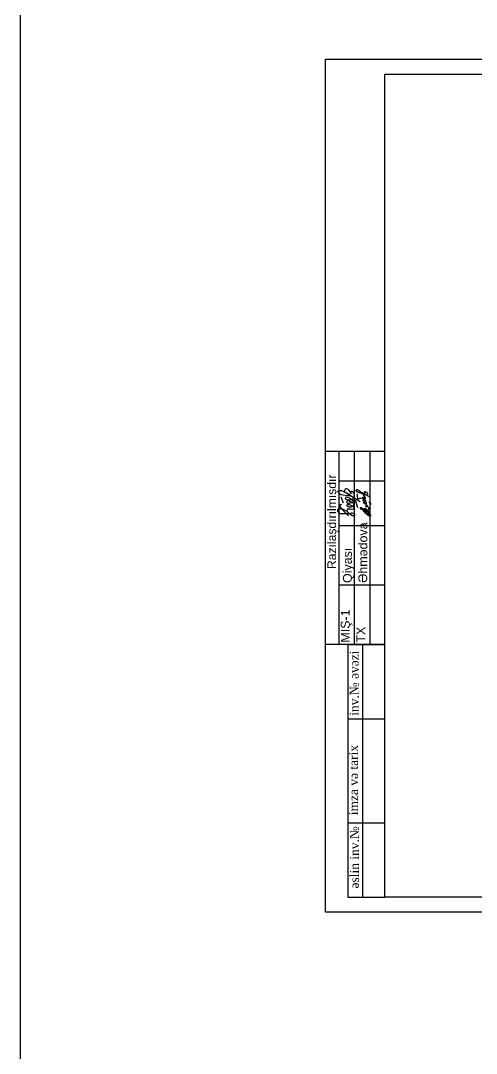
# Model space of a CAD drawing. Header units: millimetres. Extents: x 2332836 to 2398081, y 1433585 to 1563365.
# Drawn here: x 2332836 to 2348176, y 1479037 to 1513789 of the extents above; entities that cross this region are included whole.
import ezdxf

# ---------------------------------------------------------------- set-up
doc = ezdxf.new("R2010")
doc.units = ezdxf.units.MM
doc.layers.add('Lines', color=7, linetype='Continuous')
doc.styles.add('ARİAL', font='arial.ttf')
doc.styles.add('Times New Roman', font='times.ttf')

# ---------------------------------------------------------------- blocks, each defined once
blk = doc.blocks.new('Qiyasi')
at = {"linetype": 'Continuous', "lineweight": 30}
for p, q in [((702930, 143571), (702930, 143387)), ((703233, 143537), (703241, 143506)), ((703275, 143443), (703479, 143528)), ((703572, 143531), (703519, 143205)), ((702847, 143273), (703060, 143486)), ((702851, 143143), (702904, 143231)), ((702904, 143231), (702995, 143322)), ((702930, 143387), (702930, 143211)), ((702930, 143257), (702995, 143322)), ((702995, 143322), (703063, 143460)), ((703083, 143223), (703080, 143172)), ((703091, 143274), (703083, 143223)), ((703156, 143259), (703156, 143189)), ((703156, 143189), (703174, 143133)), ((703190, 143160), (703224, 143248)), ((703278, 143121), (703318, 143192)), ((703284, 143223), (703302, 143163)), ((703315, 143347), (703286, 143319)), ((703318, 143192), (703352, 143271)), ((703400, 143175), (703445, 143248)), ((703420, 143039), (703513, 143186)), ((703445, 143248), (703476, 143319)), ((703462, 143110), (703513, 143186)), ((703513, 143186), (703632, 143383)), ((703513, 143186), (703567, 143248)), ((703567, 143248), (703606, 143308)), ((703623, 143214), (703592, 143189)), ((703592, 143189), (703663, 143203)), ((703606, 143308), (703646, 143424)), ((703736, 143288), (703623, 143214)), ((703632, 143383), (703666, 143404)), ((702851, 143115), (702851, 143143)), ((702851, 143115), (702865, 143070)), ((703080, 143172), (703083, 143121)), ((703083, 143121), (703111, 143090)), ((703111, 143090), (703153, 143101)), ((703120, 142959), (703380, 143044)), ((703153, 143101), (703190, 143160)), ((703302, 143163), (703329, 143124)), ((703323, 142886), (703420, 143039)), ((703360, 143124), (703400, 143175)), ((703530, 143081), (703496, 143084)), ((703615, 143104), (703530, 143081))]:
    blk.add_line(p, q, dxfattribs=at)
for centre, radius, start, end in [((703045, 143533), 121, 115.6974, 161.607), ((703027, 143590), 62.2, 31.0042, 123.5471), ((702935, 143573), 153, 324.9879, 18.4542), ((703245, 143379), 200, 114.147, 155.853), ((703187, 143518), 49.2, 22.6025, 119.1302), ((703651, 143524), 78.9, 79.2049, 175.0885), ((703603, 143535), 91.7, 353.5852, 46.6713), ((702777, 143160), 161, 335.4113, 18.4553), ((703027, 143264), 66.5, 48.3542, 118.9654), ((703055, 143280), 36.9, 349.7177, 63.4124), ((703284, 143239), 129, 129.5962, 170.9141), ((703163, 143281), 69.2, 331.6464, 56.4261), ((703384, 143268), 110, 152.3535, 204.2771), ((703300, 143293), 56.5, 337.0849, 74.335), ((703638, 143258), 247, 153.6828, 198.1918), ((703550, 143179), 146, 179.4673, 213.6865), ((703442, 143356), 27.8, 35.972, 157.4476), ((703434, 143338), 46.6, 335.7599, 48.0174), ((703598, 143175), 73.5, 283.3254, 8.8447), ((703536, 143538), 158, 313.8599, 355.4126), ((703642, 143183), 28.5, 6.7178, 43.3646), ((703697, 143357), 56.5, 32.0746, 123.7359), ((703681, 143342), 77.9, 315.4346, 34.7672), ((702888, 143085), 28.1, 212.7184, 320.129), ((702838, 143121), 90.3, 323.4111, 342.2204), ((703225, 143154), 55.5, 201.3188, 266.0937), ((703236, 143145), 48.6, 252.9982, 330.6046), ((703345, 143134), 18.6, 213.3323, 326.6677), ((703431, 143127), 28.9, 264.2584, 347.7963)]:
    blk.add_arc(centre, radius, start, end, dxfattribs=at)

msp = doc.modelspace()

# ---------------------------------------------------------------- linework, layer by layer
at = {"lineweight": -3}
for p, q in [((2343097.66, 1492790.93), (2343097.66, 1499290.93)), ((2343557.66, 1492790.93), (2343557.66, 1499290.93)), ((2344077.66, 1492790.93), (2344077.66, 1499290.93)), ((2344597.66, 1492790.93), (2344597.66, 1499290.93)), ((2345097.66, 1492790.93), (2345097.66, 1499290.93))]:
    msp.add_line(p, q, dxfattribs=at)
for p, q in [((2345097.66, 1499290.93), (2343097.66, 1499290.93)), ((2345097.66, 1498290.93), (2343557.66, 1498290.93)), ((2345097.66, 1496790.93), (2343557.66, 1496790.93)), ((2345100.84, 1494790.93), (2343557.66, 1494790.93)), ((2345097.66, 1492790.93), (2343097.66, 1492790.93)), ((2343847.66, 1492790.93), (2343847.66, 1484290.93)), ((2343847.66, 1492790.93), (2345097.66, 1492790.93)), ((2343847.66, 1492790.93), (2345097.66, 1492790.93)), ((2343847.66, 1492790.93), (2345097.66, 1492790.93)), ((2345097.66, 1492790.93), (2343847.66, 1492790.93)), ((2343847.66, 1492790.93), (2345097.66, 1492790.93)), ((2343847.66, 1492790.93), (2345097.66, 1492790.93)), ((2343847.66, 1492790.93), (2345097.66, 1492790.93)), ((2344347.66, 1492790.93), (2344347.66, 1484290.93)), ((2343847.66, 1490290.93), (2345097.66, 1490290.93)), ((2343847.66, 1486790.93), (2345097.66, 1486790.93)), ((2343848.91, 1484290.93), (2345098.91, 1484290.93))]:
    msp.add_line(p, q)
at = {"color": 4, "lineweight": 30, "ltscale": 10000}
msp.add_lwpolyline([(2332835.72, 1563365.06), (2398080.94, 1563365.06), (2398080.94, 1433584.54), (2332835.72, 1433584.54)], close=True, dxfattribs=at)
for points in [[(2343098.91, 1512490.93), (2383098.91, 1512490.93), (2383098.91, 1483790.93), (2343098.91, 1483790.93)], [(2345098.91, 1511990.93), (2382598.91, 1511990.93), (2382598.91, 1484290.93), (2345098.91, 1484290.93)]]:
    msp.add_lwpolyline(points, close=True)
at = {"lineweight": -2}
for points in [[(2344394.86, 1497702.75), (2344378.16, 1497715.43), (2344364.96, 1497724.26), (2344355.84, 1497730.36), (2344346.23, 1497734.54), (2344336.87, 1497736.09), (2344334.59, 1497733.9), (2344334.59, 1497729.63), (2344338.14, 1497725.99), (2344343.96, 1497722.26), (2344350.03, 1497718.37), (2344363.57, 1497711.51), (2344377.68, 1497704.36), (2344387.75, 1497700), (2344398.6, 1497695.98), (2344409.75, 1497693.46), (2344416.61, 1497693.46), (2344423.39, 1497696.48), (2344427.05, 1497700.78), (2344428.79, 1497707.65), (2344426.5, 1497715.71), (2344420.91, 1497723.68), (2344412.53, 1497732.62), (2344405.17, 1497740.47), (2344393.98, 1497746.86), (2344386.08, 1497751.25), (2344378.98, 1497753.37), (2344374.01, 1497752.17), (2344371.98, 1497749.68), (2344371.98, 1497745.25), (2344375.39, 1497739.63), (2344380.37, 1497736.31), (2344388.66, 1497732.81), (2344401.25, 1497727.44), (2344412.5, 1497724.52), (2344427.39, 1497721.29), (2344434.36, 1497720.84), (2344439.75, 1497722.23), (2344443.2, 1497724.93), (2344444.69, 1497730.34), (2344443.29, 1497736.39), (2344438.92, 1497743.65), (2344425.21, 1497764.34), (2344385.14, 1497818.64), (2344329.2, 1497880.85), (2344307.13, 1497901.46), (2344257.32, 1497941.72), (2344210.03, 1497976.43), (2344183.87, 1497994.61), (2344170.47, 1498001.19), (2344162.7, 1498001.19), (2344141.96, 1497995.15), (2344134, 1497989.63), (2344124.06, 1497982.75), (2344117.66, 1497977.68), (2344115.36, 1497973.17), (2344116.41, 1497968.76), (2344119.19, 1497964.73), (2344125.43, 1497959.83), (2344137.7, 1497951.53), (2344154.13, 1497942.49), (2344174.47, 1497932.48), (2344187.94, 1497925.86), (2344206.9, 1497917.71), (2344227.28, 1497910.76), (2344258.48, 1497900.65), (2344305.08, 1497885.26), (2344367.65, 1497863.54), (2344413.45, 1497847.29), (2344445.92, 1497831.73), (2344472.44, 1497819.02), (2344502.91, 1497804.58), (2344525.97, 1497793.66), (2344550.9, 1497781.85), (2344569.25, 1497773.16), (2344574.13, 1497766.59), (2344572.4, 1497760.92), (2344566.57, 1497756.82)], [(2344304.01, 1497707.02), (2344295.69, 1497712.25), (2344286.39, 1497713), (2344279.08, 1497710.72), (2344248.49, 1497703.63), (2344223.52, 1497697.85), (2344206.93, 1497696.42), (2344193.53, 1497695.37), (2344183.3, 1497694.63), (2344178.98, 1497692.63), (2344183.3, 1497694.63), (2344186.36, 1497703.08), (2344186.36, 1497718.7), (2344184.14, 1497735.59), (2344178.49, 1497778.05), (2344174.4, 1497808.83), (2344170.7, 1497831.24), (2344166.46, 1497849.06), (2344163.04, 1497863.45)], [(2344339.99, 1497927.19), (2344350.51, 1497908.54), (2344367.32, 1497886.88), (2344374.77, 1497877.28), (2344381.37, 1497868.45), (2344387.72, 1497859.97), (2344398.04, 1497852.76), (2344408.41, 1497850.62), (2344418.69, 1497851.82), (2344427.37, 1497857.41), (2344432.17, 1497864.41), (2344433.96, 1497877.29), (2344432.47, 1497889.28), (2344427.77, 1497906.96), (2344422.07, 1497923.08), (2344420.26, 1497930.3), (2344419.25, 1497937.27), (2344421.2, 1497941.73), (2344425.46, 1497944.3), (2344431.55, 1497944.93), (2344451.53, 1497934.9), (2344471.93, 1497922.72), (2344489.03, 1497909), (2344500.64, 1497897.06), (2344509.11, 1497883.48), (2344511.14, 1497870.1), (2344509.62, 1497857.82), (2344504.1, 1497844.66), (2344499.02, 1497835.3), (2344490.43, 1497821.14), (2344486.8, 1497815.17), (2344478.29, 1497803.17)], [(2344469.21, 1497351.01), (2344457.02, 1497356.38), (2344444.38, 1497361.95), (2344429.42, 1497363), (2344415.25, 1497362.79), (2344400.84, 1497358.38), (2344381.52, 1497344.64), (2344376.96, 1497337.09), (2344371.56, 1497328.16), (2344369.47, 1497312.48), (2344372.8, 1497301), (2344381.06, 1497284.87), (2344390.28, 1497270.38), (2344409.35, 1497244.96), (2344422.74, 1497231.34), (2344432.95, 1497220.95), (2344452.74, 1497206.76), (2344465.37, 1497198.71), (2344474, 1497195), (2344483.8, 1497191.29), (2344497.59, 1497187.15), (2344514.18, 1497185.11), (2344525.74, 1497186.65), (2344537.57, 1497190.51), (2344546.3, 1497197.2), (2344554.79, 1497206.58), (2344558.75, 1497213.73), (2344560.83, 1497224.29), (2344560.83, 1497235.9), (2344554.5, 1497261.14), (2344544.59, 1497276.64), (2344524.28, 1497300.84), (2344503.97, 1497318.67), (2344480.49, 1497337.24), (2344467.83, 1497349.63), (2344458.58, 1497354.69), (2344450.11, 1497357.58), (2344447.5, 1497357.38), (2344445.8, 1497355.22), (2344445.8, 1497352.56), (2344448.01, 1497350.14), (2344450.7, 1497347.2), (2344461.4, 1497341.3), (2344470.78, 1497337.39), (2344481.47, 1497334.16), (2344497.21, 1497330.44), (2344509.15, 1497328.87), (2344521.93, 1497328.02), (2344531.1, 1497328.02), (2344540.93, 1497329.35), (2344549.7, 1497332.93), (2344557.27, 1497338.92), (2344562.86, 1497346.5), (2344565.78, 1497355.54), (2344565.78, 1497366.31), (2344560.86, 1497376.68), (2344552.81, 1497389.74), (2344542.68, 1497402.41), (2344532.02, 1497412.28), (2344514.97, 1497426.57), (2344502.42, 1497437.09), (2344490.99, 1497443.56), (2344480.39, 1497449.56), (2344463.98, 1497455.31), (2344454.32, 1497456.25), (2344448.01, 1497454.24), (2344443.72, 1497449.4), (2344446.27, 1497443.9), (2344453.38, 1497442.42), (2344462.55, 1497442.45), (2344471.03, 1497442.48), (2344505.73, 1497444.32), (2344509.38, 1497447.43), (2344512.35, 1497453.25), (2344509.24, 1497460.28), (2344487.28, 1497486.34), (2344455.72, 1497514.8), (2344427.75, 1497541.14), (2344406.43, 1497559.16), (2344389.5, 1497575.06), (2344383.61, 1497580.6), (2344376.61, 1497583.18), (2344372.31, 1497581.72), (2344369.56, 1497579.14), (2344369.56, 1497574.23), (2344371.54, 1497567.94), (2344375.75, 1497562.52), (2344383.15, 1497557.18), (2344397.79, 1497547.2), (2344411.85, 1497540.71), (2344427.61, 1497533.89), (2344438.18, 1497530.23), (2344448.37, 1497528.22), (2344456.36, 1497528.22), (2344465.34, 1497529.21), (2344476.22, 1497533.54), (2344480.96, 1497538.42), (2344482.48, 1497546.9), (2344480.64, 1497553.46), (2344473.39, 1497565.04), (2344465.13, 1497575.35), (2344451.67, 1497588.53), (2344422.57, 1497616.65), (2344403.23, 1497631.72), (2344389.06, 1497643.43), (2344376.72, 1497652.24), (2344369.18, 1497658.31), (2344363.48, 1497662.04), (2344356.44, 1497663.15), (2344351.92, 1497659.98), (2344351.92, 1497653.41), (2344358.03, 1497647.07), (2344368.44, 1497640.27), (2344384.06, 1497631.21), (2344400.69, 1497621.57), (2344411.07, 1497616.58), (2344422.01, 1497613.45), (2344436.21, 1497611.6), (2344447.86, 1497612.74), (2344454.82, 1497616.29), (2344459.37, 1497622.55), (2344459.37, 1497630.51), (2344451.84, 1497641.88), (2344436.13, 1497658.88), (2344421.79, 1497675.71), (2344394.86, 1497702.75)], [(2344557.94, 1497593.31), (2344583.05, 1497572.8), (2344601.61, 1497554.07), (2344616.15, 1497539.38), (2344624.29, 1497530.27), (2344624.29, 1497523.86), (2344620.98, 1497519.83), (2344615.1, 1497517.46), (2344607.05, 1497519.11), (2344604.26, 1497525), (2344602.3, 1497533.98), (2344599.41, 1497569.21)], [(2344603.37, 1497215.28), (2344567.1, 1497243.6), (2344532.72, 1497266.75), (2344500.71, 1497283.06), (2344433.05, 1497317.93), (2344401.24, 1497334.32), (2344351.95, 1497360.11), (2344327.09, 1497373.97), (2344296.07, 1497394.28), (2344289.64, 1497396.96), (2344281.49, 1497397.91), (2344274.16, 1497397.91), (2344266.47, 1497397.91), (2344261.84, 1497394.3), (2344260.58, 1497390.88), (2344260.58, 1497386.88), (2344263.69, 1497382.2), (2344268.37, 1497378.19), (2344281.09, 1497365.6), (2344289.86, 1497356.92), (2344306.11, 1497346.11), (2344323.51, 1497334.53), (2344344.09, 1497325.74), (2344360.94, 1497316.93), (2344386.59, 1497303.53), (2344410.22, 1497290.58), (2344427.05, 1497281.59), (2344461.64, 1497262.36), (2344489.94, 1497246.62), (2344512.33, 1497231.45), (2344536.42, 1497215.12), (2344565.82, 1497195.57), (2344596.3, 1497171.36), (2344608.47, 1497154.92), (2344612.35, 1497144.66), (2344612.54, 1497136.32), (2344604.01, 1497122.36), (2344598.58, 1497119.06), (2344591.51, 1497116.57), (2344585.19, 1497116.57), (2344572.89, 1497117.27), (2344565.94, 1497119.71), (2344557.27, 1497124.7), (2344545.06, 1497131.72), (2344530.66, 1497140.83), (2344513.45, 1497154.66), (2344505.08, 1497161.29), (2344499.83, 1497165.13), (2344495.89, 1497169.62), (2344494.89, 1497172.25), (2344496.35, 1497174.96), (2344499.52, 1497176.12), (2344503.08, 1497175.04), (2344507.64, 1497173.03), (2344521.45, 1497167.71), (2344532, 1497163.65), (2344542.45, 1497158.99), (2344556.67, 1497152.65), (2344570.83, 1497146.33), (2344585.2, 1497139.57), (2344596.89, 1497133.59), (2344609.34, 1497125.99), (2344612.77, 1497117.9), (2344612.77, 1497109.96)]]:
    msp.add_lwpolyline(points, dxfattribs=at)
at = {"layer": 'Lines', "linetype": 'ByBlock'}
msp.add_line((2343888.77, 1492790.93), (2345097.66, 1492790.93), dxfattribs=at)
msp.add_line((2343888.77, 1492790.93), (2345097.66, 1492790.93), dxfattribs=at)
msp.add_line((2343888.77, 1492790.93), (2345097.66, 1492790.93), dxfattribs=at)
msp.add_line((2343888.77, 1492790.93), (2345097.66, 1492790.93), dxfattribs=at)

# ---------------------------------------------------------------- block references
at = {"color": 1, "rotation": 90}
msp.add_blockref('Qiyasi', (2487147.98, 794274.28), dxfattribs=at)

# ---------------------------------------------------------------- texts
at = {"linetype": 'ByBlock', "insert": (2343351.72, 1495335.23), "char_height": 292.5, "width": 2600, "attachment_point": 4, "rotation": 90, "style": 'ARİAL'}
msp.add_mtext('{\\fArial|b0|i0|c238|p34;Razılaşdırılmışdır}', dxfattribs=at)
at = {"char_height": 300, "width": 3936.0034, "attachment_point": 1, "rotation": 90}
for s, insert, style in [(' {\\fArial|b0|i0|c238|p34; }Ə{\\fArial|b0|i0|c238|p34;hmədova}', (2344204.14, 1494631.64), 'ARİAL'), (' {\\fArial|b0|i0|c238|p34; Qiyası}', (2343684.11, 1494631.64), 'ARİAL'), (' {\\fArial|b0|i0|c238|p34; }M{\\fArial|b0|i0|c238|p34;İŞ}-1', (2343614.74, 1492625.9), 'ARİAL'), (' {\\fArial|b0|i0|c238|p34; TX}', (2344134.77, 1492625.9), 'ARİAL'), ('{\\fTimes New Roman|b0|i0|c0|p18; \\fTimes New Roman|b0|i0|c238|p18; inv.\\fTimes New Roman|b0|i0|c204|p18;№\\fTimes New Roman|b0|i0|c238|p18; əvəzi}', (2343916.22, 1490169.38), 'Times New Roman'), ('{\\fTimes New Roman|b0|i0|c0|p18; \\fTimes New Roman|b0|i0|c238|p18;imza və tarix}', (2343892.25, 1486935.89), 'Times New Roman'), ('{\\fTimes New Roman|b0|i0|c0|p18; \\fTimes New Roman|b0|i0|c238|p18;əslin inv.\\fTimes New Roman|b0|i0|c204|p18;№}', (2343920.81, 1484471.09), 'Times New Roman')]:
    msp.add_mtext(s, dxfattribs=dict(at, insert=insert, style=style))

doc.saveas('drawing.dxf')
